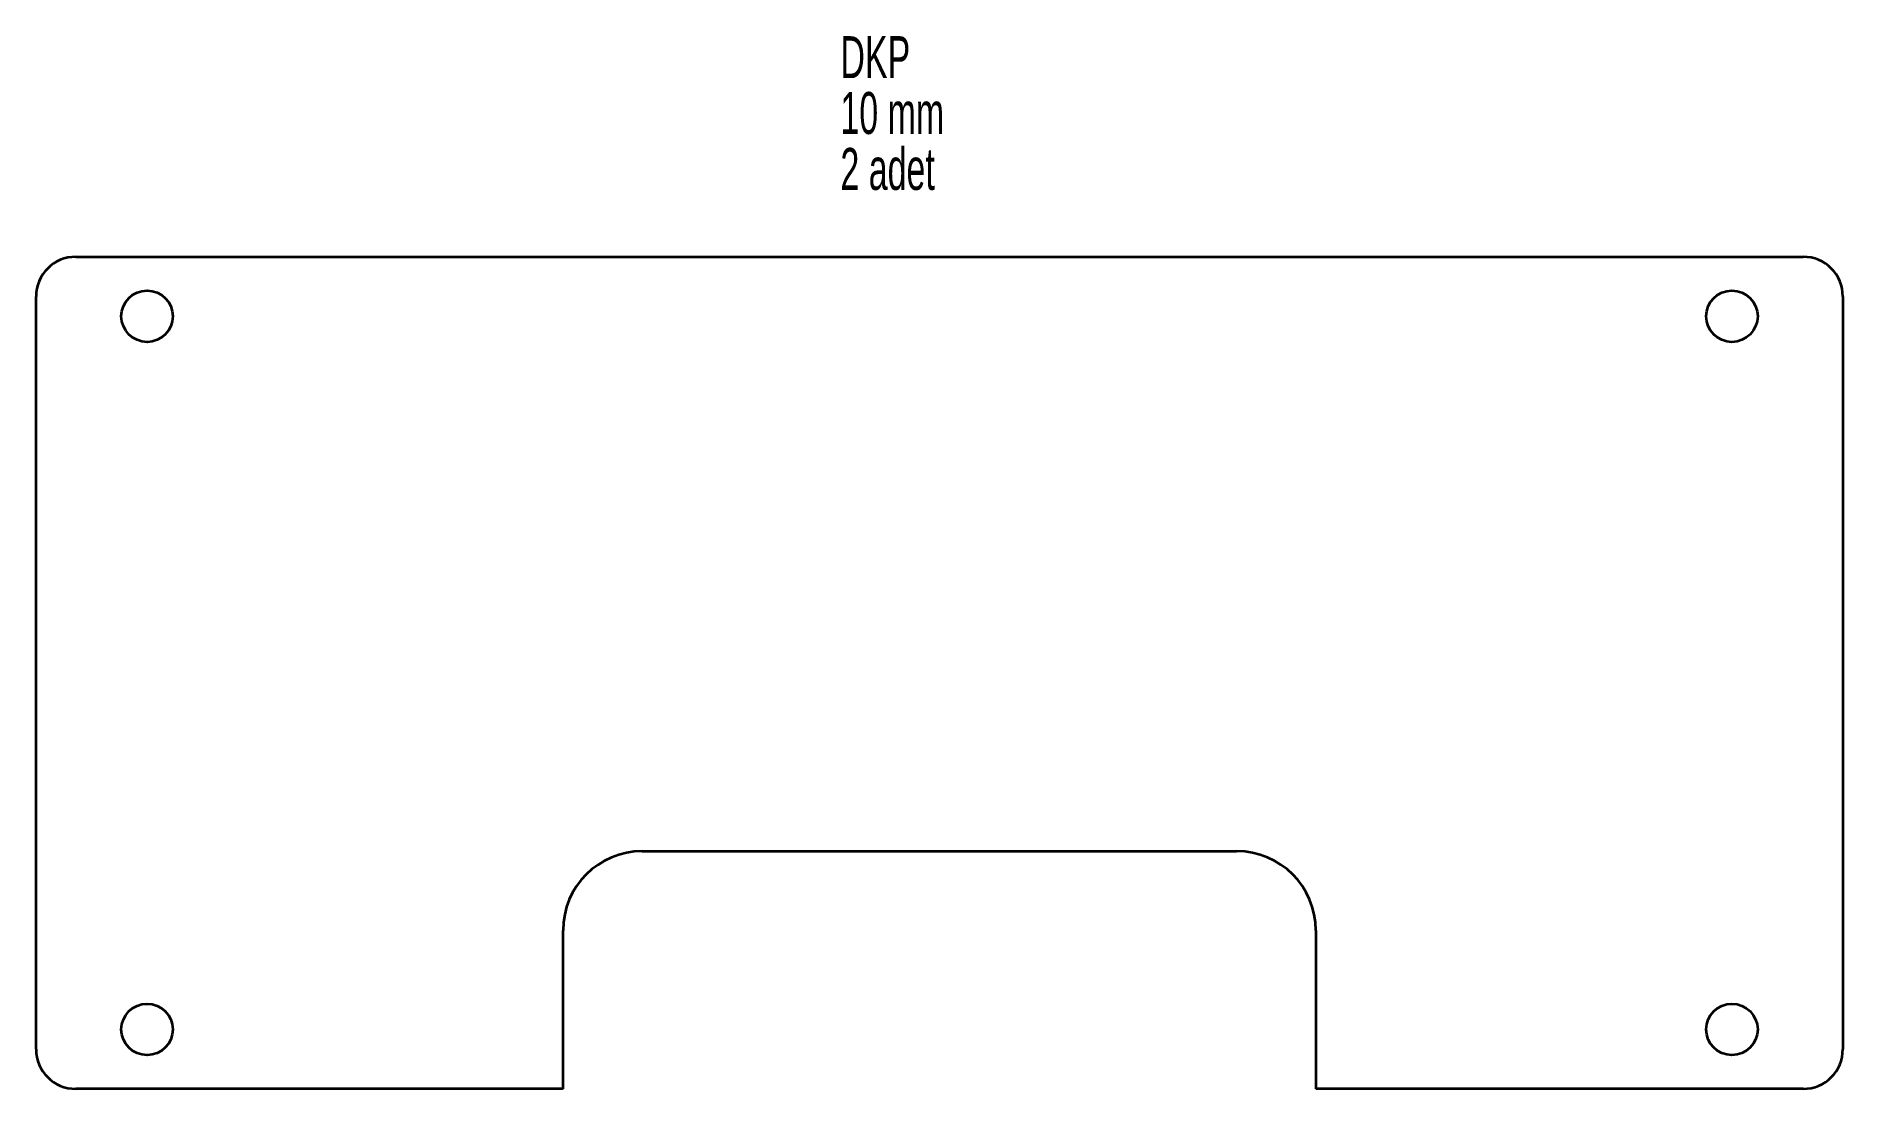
# Model space of a CAD drawing. Header units: millimetres. Extents: x -234 to -6, y 3 to 136.
import ezdxf

# ---------------------------------------------------------------- set-up
doc = ezdxf.new("R2010")
doc.units = ezdxf.units.MM
doc.styles.add('SLDTEXTSTYLE0', font='TXT', dxfattribs={"width": 0.605})

# ---------------------------------------------------------------- blocks, each defined once
blk = doc.blocks.new('SW_NOTE_0')
at = {"color": 0, "linetype": 'Continuous', "lineweight": 0, "char_height": 5.292, "attachment_point": 1, "style": 'SLDTEXTSTYLE0'}
for s, insert in [('DKP', (0, 6.82)), ('10 mm', (0, -0.23)), ('2 adet', (0, -7.29))]:
    blk.add_mtext(s, dxfattribs=dict(at, insert=insert))

msp = doc.modelspace()

# ---------------------------------------------------------------- linework, layer by layer
at = {"color": 7, "linetype": 'Continuous', "lineweight": 35}
for p, q in [((-228.93, 108.24), (-10.93, 108.24)), ((-233.93, 8.24), (-233.93, 103.24)), ((-5.93, 103.24), (-5.93, 8.24)), ((-157.43, 33.24), (-82.43, 33.24)), ((-167.43, 3.24), (-167.43, 23.24)), ((-72.43, 23.24), (-72.43, 3.24)), ((-167.43, 3.24), (-228.93, 3.24)), ((-10.93, 3.24), (-72.43, 3.24))]:
    msp.add_line(p, q, dxfattribs=at)
for centre in [(-219.93, 100.74), (-19.93, 100.74), (-219.93, 10.74), (-19.93, 10.74)]:
    msp.add_circle(centre, 3.25, dxfattribs=at)
for centre, radius, start, end in [((-228.93, 103.24), 5, 90, 180), ((-10.93, 103.24), 5, 0, 90), ((-157.43, 23.24), 10, 90, 180), ((-82.43, 23.24), 10, 0, 90), ((-228.93, 8.24), 5, 180, 270), ((-10.93, 8.24), 5, 270, 0)]:
    msp.add_arc(centre, radius, start, end, dxfattribs=at)

# ---------------------------------------------------------------- block references
at = {"color": 7, "linetype": 'Continuous', "lineweight": 0}
msp.add_blockref('SW_NOTE_0', (-132.43, 129.27), dxfattribs=at)

doc.saveas('drawing.dxf')
